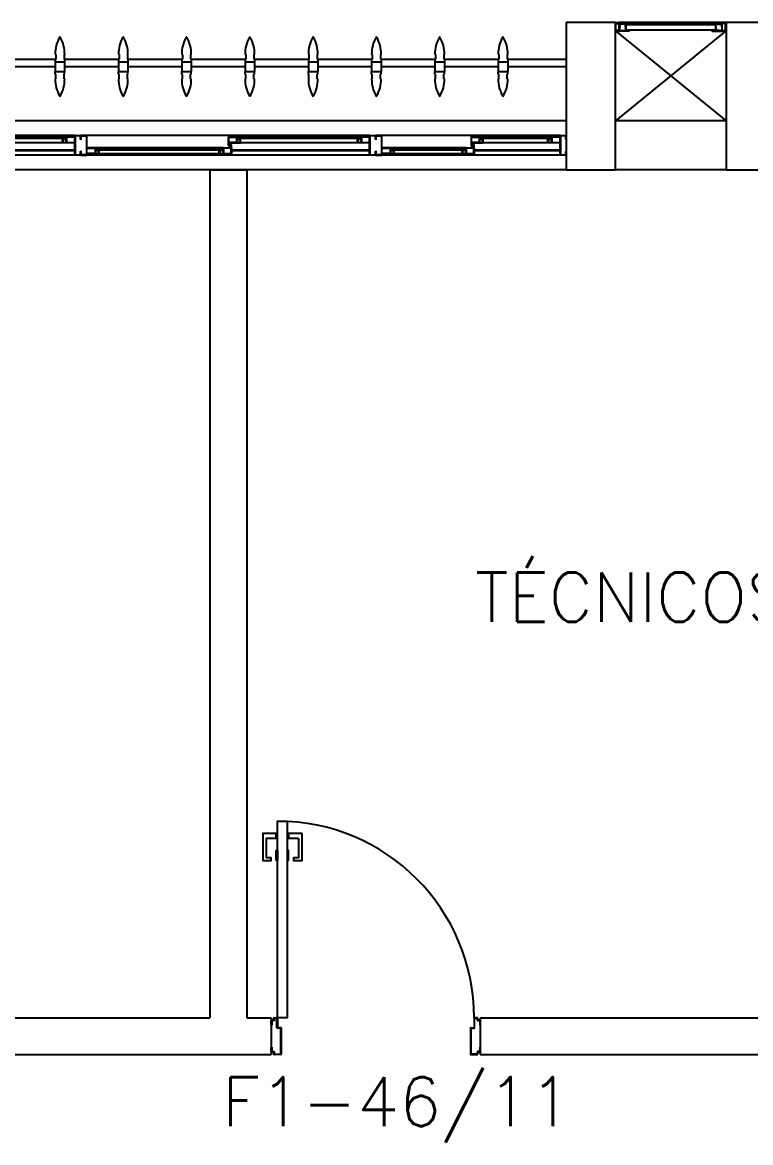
# Model space of a CAD drawing. Header units: millimetres. Extents: x 2801 to 3319, y 1187 to 1422.
# Drawn here: x 3018.112 to 3021.075, y 1325.842 to 1330.4 of the extents above; entities that cross this region are included whole.
import ezdxf

# ---------------------------------------------------------------- set-up
doc = ezdxf.new("R2010")
doc.units = ezdxf.units.MM
for name, color, linetype in [('AR-ALV', 2, 'Continuous'), ('AR-BRISES', 1, 'Continuous'), ('AR-ESQ', 1, 'Continuous'), ('AR-ESTC', 3, 'Continuous'), ('AR-PEITORIL', 1, 'Continuous'), ('AR-PORTA', 1, 'Continuous'), ('AR-SHAFT', 1, 'Continuous'), ('BR-PAINEL', 1, 'Continuous'), ('BR-SUPORTE', 1, 'Continuous'), ('DT-ESQ-BAGUETE-C', 2, 'Continuous'), ('DT-ESQ-BAGUETE-V', 1, 'Continuous'), ('DT-ESQ-CHAPA DOBRADA-V', 1, 'Continuous'), ('DT-ESQ-PERFIL CADEIRA-C', 2, 'Continuous'), ('DT-ESQ-PERFIL CADEIRA-V', 1, 'Continuous'), ('DT-ESQ-PERFIL U SIMPLES-C', 2, 'Continuous'), ('DT-ESQ-PERFIL U-C', 2, 'Continuous'), ('DT-ESQ-PERFIL U-V', 1, 'Continuous'), ('DT-ESQ-VENEZIANA-C', 2, 'Continuous'), ('DT-ESQ-VENEZIANA-V', 2, 'Continuous'), ('DT-ESQ-VIDRO-C', 2, 'Continuous'), ('ENDEREÇO', 2, 'Continuous'), ('maçaneta', 1, 'Continuous'), ('mov', 1, 'Continuous'), ('PM-PERFIL U-C', 2, 'Continuous'), ('pm1', 2, 'Continuous'), ('TEXTO', 2, 'Continuous')]:
    doc.layers.add(name, color=color, linetype=linetype)
doc.styles.add('UNB-100', font='simplex.shx', dxfattribs={"height": 0.2})
doc.styles.add('UNB1-100', font='simplex.shx', dxfattribs={"height": 0.2})

# ---------------------------------------------------------------- blocks, each defined once
blk = doc.blocks.new('EF40-P')
at = {"layer": 'DT-ESQ-BAGUETE-C', "color": 2, "ltscale": 0.1}
for points in [[(0.4225, -0.08), (0.409, -0.08), (0.409, -0.0785), (0.422, -0.0785, 0.414214), (0.4225, -0.078), (0.4225, -0.067, 0.414214), (0.422, -0.0665), (0.409, -0.0665), (0.409, -0.065), (0.4225, -0.065, -0.414214), (0.424, -0.0665), (0.424, -0.0785, -0.414214)], [(0.7015, -0.08), (0.715, -0.08), (0.715, -0.0785), (0.702, -0.0785, -0.414214), (0.7015, -0.078), (0.7015, -0.067, -0.414214), (0.702, -0.0665), (0.715, -0.0665), (0.715, -0.065), (0.7015, -0.065, 0.414214), (0.7, -0.0665), (0.7, -0.0785, 0.414214)], [(1.41, -0.08), (1.3965, -0.08), (1.3965, -0.0785), (1.4095, -0.0785, 0.414214), (1.41, -0.078), (1.41, -0.067, 0.414214), (1.4095, -0.0665), (1.3965, -0.0665), (1.3965, -0.065), (1.41, -0.065, -0.414214), (1.4115, -0.0665), (1.4115, -0.0785, -0.414214)], [(1.9015, -0.08), (1.915, -0.08), (1.915, -0.0785), (1.902, -0.0785, -0.414214), (1.9015, -0.078), (1.9015, -0.067, -0.414214), (1.902, -0.0665), (1.915, -0.0665), (1.915, -0.065), (1.9015, -0.065, 0.414214), (1.9, -0.0665), (1.9, -0.0785, 0.414214)], [(0.0735, -0.125), (0.06, -0.125), (0.06, -0.1235), (0.073, -0.1235, 0.414214), (0.0735, -0.123), (0.0735, -0.112, 0.414214), (0.073, -0.1115), (0.06, -0.1115), (0.06, -0.11), (0.0735, -0.11, -0.414214), (0.075, -0.1115), (0.075, -0.1235, -0.414214)], [(0.339, -0.125), (0.3525, -0.125), (0.3525, -0.1235), (0.3395, -0.1235, -0.414214), (0.339, -0.123), (0.339, -0.112, -0.414214), (0.3395, -0.1115), (0.3525, -0.1115), (0.3525, -0.11), (0.339, -0.11, 0.414214), (0.3375, -0.1115), (0.3375, -0.1235, 0.414214)], [(0.8485, -0.125), (0.835, -0.125), (0.835, -0.1235), (0.848, -0.1235, 0.414214), (0.8485, -0.123), (0.8485, -0.112, 0.414214), (0.848, -0.1115), (0.835, -0.1115), (0.835, -0.11), (0.8485, -0.11, -0.414214), (0.85, -0.1115), (0.85, -0.1235, -0.414214)], [(1.3265, -0.125), (1.34, -0.125), (1.34, -0.1235), (1.327, -0.1235, -0.414214), (1.3265, -0.123), (1.3265, -0.112, -0.414214), (1.327, -0.1115), (1.34, -0.1115), (1.34, -0.11), (1.3265, -0.11, 0.414214), (1.325, -0.1115), (1.325, -0.1235, 0.414214)], [(2.0485, -0.125), (2.035, -0.125), (2.035, -0.1235), (2.048, -0.1235, 0.414214), (2.0485, -0.123), (2.0485, -0.112, 0.414214), (2.048, -0.1115), (2.035, -0.1115), (2.035, -0.11), (2.0485, -0.11, -0.414214), (2.05, -0.1115), (2.05, -0.1235, -0.414214)]]:
    blk.add_lwpolyline(points, format="xyb", close=True, dxfattribs=at)
at = {"layer": 'DT-ESQ-BAGUETE-V', "ltscale": 0.1}
for p, q in [((0.4225, -0.065), (0.7015, -0.065)), ((1.41, -0.065), (1.9015, -0.065))]:
    blk.add_line(p, q, dxfattribs=at)
at = {"layer": 'DT-ESQ-BAGUETE-V', "color": 1, "ltscale": 0.1}
for p, q in [((0.0735, -0.11), (0.339, -0.11)), ((0.8485, -0.11), (1.3265, -0.11)), ((2.0485, -0.11), (2.5265, -0.11))]:
    blk.add_line(p, q, dxfattribs=at)
at = {"layer": 'DT-ESQ-CHAPA DOBRADA-V', "ltscale": 0.1}
for p, q in [((0.025, -0.077), (0.374, -0.077)), ((0.025, -0.08), (0.374, -0.08)), ((0.8, -0.077), (1.3615, -0.077)), ((0.8, -0.08), (1.3615, -0.08))]:
    blk.add_line(p, q, dxfattribs=at)
at = {"layer": 'DT-ESQ-CHAPA DOBRADA-V', "color": 1, "ltscale": 0.1}
for p, q in [((2, -0.077), (2.5615, -0.077)), ((2, -0.08), (2.5615, -0.08))]:
    blk.add_line(p, q, dxfattribs=at)
at = {"layer": 'DT-ESQ-PERFIL CADEIRA-C', "color": 2, "ltscale": 0.1}
for p, q in [((0.376, -0.0885), (0.4225, -0.0885)), ((0.75, -0.0885), (0.7015, -0.0885)), ((1.3635, -0.0885), (1.41, -0.0885)), ((1.95, -0.0885), (1.9015, -0.0885)), ((0.025, -0.1335), (0.0735, -0.1335)), ((0.3855, -0.1335), (0.339, -0.1335)), ((0.8, -0.1335), (0.8485, -0.1335)), ((1.373, -0.1335), (1.3265, -0.1335)), ((2, -0.1335), (2.0485, -0.1335))]:
    blk.add_line(p, q, dxfattribs=at)
for points in [[(0.4225, -0.087, -1), (0.4225, -0.09), (0.376, -0.09, -0.414214), (0.374, -0.088), (0.374, -0.067, -0.414214), (0.376, -0.065), (0.4075, -0.065, -0.414214), (0.409, -0.0665), (0.409, -0.087)], [(0.409, -0.0885, -0.198913), (0.4079, -0.0881, -0.198913), (0.4075, -0.087), (0.4075, -0.067, 0.414214), (0.407, -0.0665), (0.376, -0.0665, 0.414214), (0.3755, -0.067), (0.3755, -0.088, 0.414214), (0.376, -0.0885)], [(0.7015, -0.09), (0.75, -0.09), (0.75, -0.0885), (0.715, -0.0885, 0.198912), (0.7161, -0.0881, 0.198913), (0.7165, -0.087), (0.7165, -0.067, -0.414214), (0.717, -0.0665), (0.75, -0.0665), (0.75, -0.065), (0.7165, -0.065, 0.414214), (0.715, -0.0665), (0.715, -0.0785), (0.715, -0.08), (0.715, -0.087), (0.7015, -0.087, 1)], [(1.41, -0.087, -1), (1.41, -0.09), (1.3635, -0.09, -0.414214), (1.3615, -0.088), (1.3615, -0.067, -0.414214), (1.3635, -0.065), (1.395, -0.065, -0.414214), (1.3965, -0.0665), (1.3965, -0.087)], [(1.3965, -0.0885, -0.198913), (1.3954, -0.0881, -0.198913), (1.395, -0.087), (1.395, -0.067, 0.414214), (1.3945, -0.0665), (1.3635, -0.0665, 0.414214), (1.363, -0.067), (1.363, -0.088, 0.414214), (1.3635, -0.0885)], [(1.9015, -0.09), (1.95, -0.09), (1.95, -0.0885), (1.915, -0.0885, 0.198912), (1.9161, -0.0881, 0.198913), (1.9165, -0.087), (1.9165, -0.067, -0.414214), (1.917, -0.0665), (1.95, -0.0665), (1.95, -0.065), (1.9165, -0.065, 0.414214), (1.915, -0.0665), (1.915, -0.0785), (1.915, -0.08), (1.915, -0.087), (1.9015, -0.087, 1)], [(0.0735, -0.135), (0.025, -0.135), (0.025, -0.1335), (0.06, -0.1335, -0.198912), (0.0589, -0.1331, -0.198913), (0.0585, -0.132), (0.0585, -0.112, 0.414214), (0.058, -0.1115), (0.025, -0.1115), (0.025, -0.11), (0.0585, -0.11, -0.414214), (0.06, -0.1115), (0.06, -0.1235), (0.06, -0.125), (0.06, -0.132), (0.0735, -0.132, -1)], [(0.339, -0.132, 1), (0.339, -0.135), (0.3855, -0.135, 0.414214), (0.3875, -0.133), (0.3875, -0.112, 0.414214), (0.3855, -0.11), (0.354, -0.11, 0.414214), (0.3525, -0.1115), (0.3525, -0.132)], [(0.3525, -0.1335, 0.198913), (0.3536, -0.1331, 0.198913), (0.354, -0.132), (0.354, -0.112, -0.414214), (0.3545, -0.1115), (0.3855, -0.1115, -0.414214), (0.386, -0.112), (0.386, -0.133, -0.414214), (0.3855, -0.1335)], [(0.8485, -0.135), (0.8, -0.135), (0.8, -0.1335), (0.835, -0.1335, -0.198912), (0.8339, -0.1331, -0.198913), (0.8335, -0.132), (0.8335, -0.112, 0.414214), (0.833, -0.1115), (0.8, -0.1115), (0.8, -0.11), (0.8335, -0.11, -0.414214), (0.835, -0.1115), (0.835, -0.1235), (0.835, -0.125), (0.835, -0.132), (0.8485, -0.132, -1)], [(1.3265, -0.132, 1), (1.3265, -0.135), (1.373, -0.135, 0.414214), (1.375, -0.133), (1.375, -0.112, 0.414214), (1.373, -0.11), (1.3415, -0.11, 0.414214), (1.34, -0.1115), (1.34, -0.132)], [(1.34, -0.1335, 0.198913), (1.3411, -0.1331, 0.198913), (1.3415, -0.132), (1.3415, -0.112, -0.414214), (1.342, -0.1115), (1.373, -0.1115, -0.414214), (1.3735, -0.112), (1.3735, -0.133, -0.414214), (1.373, -0.1335)], [(2.0485, -0.135), (2, -0.135), (2, -0.1335), (2.035, -0.1335, -0.198912), (2.0339, -0.1331, -0.198913), (2.0335, -0.132), (2.0335, -0.112, 0.414214), (2.033, -0.1115), (2, -0.1115), (2, -0.11), (2.0335, -0.11, -0.414214), (2.035, -0.1115), (2.035, -0.1235), (2.035, -0.125), (2.035, -0.132), (2.0485, -0.132, -1)]]:
    blk.add_lwpolyline(points, format="xyb", close=True, dxfattribs=at)
at = {"layer": 'DT-ESQ-PERFIL CADEIRA-V', "ltscale": 0.1}
for p, q in [((0.4075, -0.09), (0.7015, -0.09)), ((1.395, -0.09), (1.9015, -0.09))]:
    blk.add_line(p, q, dxfattribs=at)
at = {"layer": 'DT-ESQ-PERFIL CADEIRA-V', "color": 1, "ltscale": 0.1}
for p, q in [((0.0735, -0.135), (0.339, -0.135)), ((0.8485, -0.135), (1.3265, -0.135)), ((2.0485, -0.135), (2.5265, -0.135))]:
    blk.add_line(p, q, dxfattribs=at)
at = {"layer": 'DT-ESQ-PERFIL U SIMPLES-C', "color": 2, "ltscale": 0.1}
for points in [[(0.376, -0.102), (0.384, -0.102), (0.384, -0.1005), (0.376, -0.1005, -0.414214), (0.3755, -0.1), (0.3755, -0.092, -0.414214), (0.376, -0.0915), (0.384, -0.0915), (0.384, -0.09), (0.376, -0.09, 0.414214), (0.374, -0.092), (0.374, -0.1, 0.414214)], [(1.3635, -0.102), (1.3715, -0.102), (1.3715, -0.1005), (1.3635, -0.1005, -0.414214), (1.363, -0.1), (1.363, -0.092, -0.414214), (1.3635, -0.0915), (1.3715, -0.0915), (1.3715, -0.09), (1.3635, -0.09, 0.414214), (1.3615, -0.092), (1.3615, -0.1, 0.414214)], [(0.3855, -0.098), (0.3775, -0.098), (0.3775, -0.0995), (0.3855, -0.0995, -0.414214), (0.386, -0.1), (0.386, -0.108, -0.414214), (0.3855, -0.1085), (0.3775, -0.1085), (0.3775, -0.11), (0.3855, -0.11, 0.414214), (0.3875, -0.108), (0.3875, -0.1, 0.414214)], [(1.373, -0.098), (1.365, -0.098), (1.365, -0.0995), (1.373, -0.0995, -0.414214), (1.3735, -0.1), (1.3735, -0.108, -0.414214), (1.373, -0.1085), (1.365, -0.1085), (1.365, -0.11), (1.373, -0.11, 0.414214), (1.375, -0.108), (1.375, -0.1, 0.414214)]]:
    blk.add_lwpolyline(points, format="xyb", close=True, dxfattribs=at)
at = {"layer": 'DT-ESQ-PERFIL U-C', "color": 2, "ltscale": 0.1}
for points in [[(0, -0.0615, -0.414214), (0.0015, -0.06), (0.0235, -0.06, -0.414214), (0.025, -0.0615), (0.025, -0.1385, -0.414214), (0.0235, -0.14), (0.0015, -0.14, -0.414214), (0, -0.1385), (0, -0.125), (0.0015, -0.125), (0.0015, -0.138, 0.414214), (0.002, -0.1385), (0.023, -0.1385, 0.414214), (0.0235, -0.138), (0.0235, -0.062, 0.414214), (0.023, -0.0615), (0.002, -0.0615, 0.414214), (0.0015, -0.062), (0.0015, -0.075), (0, -0.075)], [(0.775, -0.0615, 0.414214), (0.7735, -0.06), (0.7515, -0.06, 0.414214), (0.75, -0.0615), (0.75, -0.1385, 0.414214), (0.7515, -0.14), (0.7735, -0.14, 0.414214), (0.775, -0.1385), (0.775, -0.125), (0.7735, -0.125), (0.7735, -0.138, -0.414214), (0.773, -0.1385), (0.752, -0.1385, -0.414214), (0.7515, -0.138), (0.7515, -0.062, -0.414214), (0.752, -0.0615), (0.773, -0.0615, -0.414214), (0.7735, -0.062), (0.7735, -0.075), (0.775, -0.075)], [(0.775, -0.0615, -0.414214), (0.7765, -0.06), (0.7985, -0.06, -0.414214), (0.8, -0.0615), (0.8, -0.1385, -0.414214), (0.7985, -0.14), (0.7765, -0.14, -0.414214), (0.775, -0.1385), (0.775, -0.125), (0.7765, -0.125), (0.7765, -0.138, 0.414214), (0.777, -0.1385), (0.798, -0.1385, 0.414214), (0.7985, -0.138), (0.7985, -0.062, 0.414214), (0.798, -0.0615), (0.777, -0.0615, 0.414214), (0.7765, -0.062), (0.7765, -0.075), (0.775, -0.075)], [(1.975, -0.0615, 0.414214), (1.9735, -0.06), (1.9515, -0.06, 0.414214), (1.95, -0.0615), (1.95, -0.1385, 0.414214), (1.9515, -0.14), (1.9735, -0.14, 0.414214), (1.975, -0.1385), (1.975, -0.125), (1.9735, -0.125), (1.9735, -0.138, -0.414214), (1.973, -0.1385), (1.952, -0.1385, -0.414214), (1.9515, -0.138), (1.9515, -0.062, -0.414214), (1.952, -0.0615), (1.973, -0.0615, -0.414214), (1.9735, -0.062), (1.9735, -0.075), (1.975, -0.075)], [(1.975, -0.0615, -0.414214), (1.9765, -0.06), (1.9985, -0.06, -0.414214), (2, -0.0615), (2, -0.1385, -0.414214), (1.9985, -0.14), (1.9765, -0.14, -0.414214), (1.975, -0.1385), (1.975, -0.125), (1.9765, -0.125), (1.9765, -0.138, 0.414214), (1.977, -0.1385), (1.998, -0.1385, 0.414214), (1.9985, -0.138), (1.9985, -0.062, 0.414214), (1.998, -0.0615), (1.977, -0.0615, 0.414214), (1.9765, -0.062), (1.9765, -0.075), (1.975, -0.075)]]:
    blk.add_lwpolyline(points, format="xyb", close=True, dxfattribs=at)
at = {"layer": 'DT-ESQ-PERFIL U-V', "color": 1, "ltscale": 0.1}
for p, q in [((0.0235, -0.06), (0.7515, -0.06)), ((0.7985, -0.06), (1.9515, -0.06)), ((1.9985, -0.06), (3.1515, -0.06)), ((0.0235, -0.14), (0.7515, -0.14)), ((0.7985, -0.14), (1.9515, -0.14)), ((1.9985, -0.14), (3.1515, -0.14))]:
    blk.add_line(p, q, dxfattribs=at)
at = {"layer": 'DT-ESQ-VIDRO-C', "ltscale": 0.1}
for points in [[(0.7125, -0.085), (0.7125, -0.082), (0.4115, -0.082), (0.4115, -0.085)], [(1.9125, -0.085), (1.9125, -0.082), (1.399, -0.082), (1.399, -0.085)], [(0.063, -0.13), (0.063, -0.127), (0.3495, -0.127), (0.3495, -0.13)], [(0.838, -0.13), (0.838, -0.127), (1.337, -0.127), (1.337, -0.13)], [(2.038, -0.13), (2.038, -0.127), (2.537, -0.127), (2.537, -0.13)]]:
    blk.add_lwpolyline(points, close=True, dxfattribs=at)
blk = doc.blocks.new('BR-MODULO8')
at = {"layer": 'BR-PAINEL'}
for p, q in [((-2.0792, 0.27), (-2.0767, 0.27)), ((-2.0792, 0.25), (-2.0792, 0.24)), ((-2.0792, 0.25), (-2.0767, 0.25)), ((-2.0792, 0.24), (-2.0408, 0.24)), ((-2.0792, 0.24), (-2.0792, 0.2)), ((-2.0767, 0.27), (-2.0767, 0.25)), ((-2.0433, 0.27), (-2.0433, 0.25)), ((-2.0408, 0.27), (-2.0433, 0.27)), ((-2.0408, 0.25), (-2.0433, 0.25)), ((-2.0408, 0.25), (-2.0408, 0.24)), ((-2.0408, 0.24), (-2.0408, 0.2)), ((-1.8217, 0.27), (-1.8192, 0.27)), ((-1.8217, 0.25), (-1.8217, 0.24)), ((-1.8217, 0.25), (-1.8192, 0.25)), ((-1.8217, 0.24), (-1.7833, 0.24)), ((-1.8217, 0.24), (-1.8217, 0.2)), ((-1.8192, 0.27), (-1.8192, 0.25)), ((-1.7858, 0.27), (-1.7858, 0.25)), ((-1.7833, 0.27), (-1.7858, 0.27)), ((-1.7833, 0.25), (-1.7858, 0.25)), ((-1.7833, 0.25), (-1.7833, 0.24)), ((-1.7833, 0.24), (-1.7833, 0.2)), ((-1.5642, 0.27), (-1.5617, 0.27)), ((-1.5642, 0.25), (-1.5642, 0.24)), ((-1.5642, 0.25), (-1.5617, 0.25)), ((-1.5642, 0.24), (-1.5258, 0.24)), ((-1.5642, 0.24), (-1.5642, 0.2)), ((-1.5617, 0.27), (-1.5617, 0.25)), ((-1.5283, 0.27), (-1.5283, 0.25)), ((-1.5258, 0.27), (-1.5283, 0.27)), ((-1.5258, 0.25), (-1.5283, 0.25)), ((-1.5258, 0.25), (-1.5258, 0.24)), ((-1.5258, 0.24), (-1.5258, 0.2)), ((-1.3067, 0.27), (-1.3042, 0.27)), ((-1.3067, 0.25), (-1.3067, 0.24)), ((-1.3067, 0.25), (-1.3042, 0.25)), ((-1.3067, 0.24), (-1.2683, 0.24)), ((-1.3067, 0.24), (-1.3067, 0.2)), ((-1.3042, 0.27), (-1.3042, 0.25)), ((-1.2708, 0.27), (-1.2708, 0.25)), ((-1.2683, 0.27), (-1.2708, 0.27)), ((-1.2683, 0.25), (-1.2708, 0.25)), ((-1.2683, 0.25), (-1.2683, 0.24)), ((-1.2683, 0.24), (-1.2683, 0.2)), ((-1.0492, 0.27), (-1.0467, 0.27)), ((-1.0492, 0.25), (-1.0492, 0.24)), ((-1.0492, 0.25), (-1.0467, 0.25)), ((-1.0492, 0.24), (-1.0108, 0.24)), ((-1.0492, 0.24), (-1.0492, 0.2)), ((-1.0467, 0.27), (-1.0467, 0.25)), ((-1.0133, 0.27), (-1.0133, 0.25)), ((-1.0108, 0.27), (-1.0133, 0.27)), ((-1.0108, 0.25), (-1.0133, 0.25)), ((-1.0108, 0.25), (-1.0108, 0.24)), ((-1.0108, 0.24), (-1.0108, 0.2)), ((-0.7917, 0.27), (-0.7892, 0.27)), ((-0.7917, 0.25), (-0.7917, 0.24)), ((-0.7917, 0.25), (-0.7892, 0.25)), ((-0.7917, 0.24), (-0.7533, 0.24)), ((-0.7917, 0.24), (-0.7917, 0.2)), ((-0.7892, 0.27), (-0.7892, 0.25)), ((-0.7558, 0.27), (-0.7558, 0.25)), ((-0.7533, 0.27), (-0.7558, 0.27)), ((-0.7533, 0.25), (-0.7558, 0.25)), ((-0.7533, 0.25), (-0.7533, 0.24)), ((-0.7533, 0.24), (-0.7533, 0.2)), ((-0.5342, 0.27), (-0.5317, 0.27)), ((-0.5342, 0.25), (-0.5317, 0.25)), ((-0.5342, 0.25), (-0.5342, 0.24)), ((-0.5342, 0.24), (-0.5342, 0.2)), ((-0.5342, 0.24), (-0.4958, 0.24)), ((-0.5317, 0.27), (-0.5317, 0.25)), ((-0.4958, 0.27), (-0.4983, 0.27)), ((-0.4983, 0.27), (-0.4983, 0.25)), ((-0.4958, 0.25), (-0.4983, 0.25)), ((-0.4958, 0.25), (-0.4958, 0.24)), ((-0.4958, 0.24), (-0.4958, 0.2)), ((-0.2767, 0.27), (-0.2742, 0.27)), ((-0.2767, 0.25), (-0.2767, 0.24)), ((-0.2767, 0.25), (-0.2742, 0.25)), ((-0.2767, 0.24), (-0.2383, 0.24)), ((-0.2767, 0.24), (-0.2767, 0.2)), ((-0.2742, 0.27), (-0.2742, 0.25)), ((-0.2408, 0.27), (-0.2408, 0.25)), ((-0.2383, 0.27), (-0.2408, 0.27)), ((-0.2383, 0.25), (-0.2408, 0.25)), ((-0.2383, 0.25), (-0.2383, 0.24)), ((-0.2383, 0.24), (-0.2383, 0.2)), ((-2.0792, 0.2), (-2.0408, 0.2)), ((-2.0792, 0.19), (-2.0792, 0.2)), ((-2.0792, 0.19), (-2.0767, 0.19)), ((-2.0767, 0.17), (-2.0767, 0.19)), ((-2.0408, 0.19), (-2.0433, 0.19)), ((-2.0433, 0.17), (-2.0433, 0.19)), ((-2.0408, 0.19), (-2.0408, 0.2)), ((-1.8217, 0.2), (-1.7833, 0.2)), ((-1.8217, 0.19), (-1.8217, 0.2)), ((-1.8217, 0.19), (-1.8192, 0.19)), ((-1.8192, 0.17), (-1.8192, 0.19)), ((-1.7833, 0.19), (-1.7858, 0.19)), ((-1.7858, 0.17), (-1.7858, 0.19)), ((-1.7833, 0.19), (-1.7833, 0.2)), ((-1.5642, 0.2), (-1.5258, 0.2)), ((-1.5642, 0.19), (-1.5642, 0.2)), ((-1.5642, 0.19), (-1.5617, 0.19)), ((-1.5617, 0.17), (-1.5617, 0.19)), ((-1.5258, 0.19), (-1.5283, 0.19)), ((-1.5283, 0.17), (-1.5283, 0.19)), ((-1.5258, 0.19), (-1.5258, 0.2)), ((-1.3067, 0.2), (-1.2683, 0.2)), ((-1.3067, 0.19), (-1.3067, 0.2)), ((-1.3067, 0.19), (-1.3042, 0.19)), ((-1.3042, 0.17), (-1.3042, 0.19)), ((-1.2683, 0.19), (-1.2708, 0.19)), ((-1.2708, 0.17), (-1.2708, 0.19)), ((-1.2683, 0.19), (-1.2683, 0.2)), ((-1.0492, 0.2), (-1.0108, 0.2)), ((-1.0492, 0.19), (-1.0492, 0.2)), ((-1.0492, 0.19), (-1.0467, 0.19)), ((-1.0467, 0.17), (-1.0467, 0.19)), ((-1.0108, 0.19), (-1.0133, 0.19)), ((-1.0133, 0.17), (-1.0133, 0.19)), ((-1.0108, 0.19), (-1.0108, 0.2)), ((-0.7917, 0.2), (-0.7533, 0.2)), ((-0.7917, 0.19), (-0.7917, 0.2)), ((-0.7917, 0.19), (-0.7892, 0.19)), ((-0.7892, 0.17), (-0.7892, 0.19)), ((-0.7533, 0.19), (-0.7558, 0.19)), ((-0.7558, 0.17), (-0.7558, 0.19)), ((-0.7533, 0.19), (-0.7533, 0.2)), ((-0.5342, 0.19), (-0.5342, 0.2)), ((-0.5342, 0.2), (-0.4958, 0.2)), ((-0.5342, 0.19), (-0.5317, 0.19)), ((-0.5317, 0.17), (-0.5317, 0.19)), ((-0.4983, 0.17), (-0.4983, 0.19)), ((-0.4958, 0.19), (-0.4983, 0.19)), ((-0.4958, 0.19), (-0.4958, 0.2)), ((-0.2767, 0.2), (-0.2383, 0.2)), ((-0.2767, 0.19), (-0.2767, 0.2)), ((-0.2767, 0.19), (-0.2742, 0.19)), ((-0.2742, 0.17), (-0.2742, 0.19)), ((-0.2383, 0.19), (-0.2408, 0.19)), ((-0.2408, 0.17), (-0.2408, 0.19)), ((-0.2383, 0.19), (-0.2383, 0.2)), ((-2.0792, 0.17), (-2.0767, 0.17)), ((-2.0408, 0.17), (-2.0433, 0.17)), ((-1.8217, 0.17), (-1.8192, 0.17)), ((-1.7833, 0.17), (-1.7858, 0.17)), ((-1.5642, 0.17), (-1.5617, 0.17)), ((-1.5258, 0.17), (-1.5283, 0.17)), ((-1.3067, 0.17), (-1.3042, 0.17)), ((-1.2683, 0.17), (-1.2708, 0.17)), ((-1.0492, 0.17), (-1.0467, 0.17)), ((-1.0108, 0.17), (-1.0133, 0.17)), ((-0.7917, 0.17), (-0.7892, 0.17)), ((-0.7533, 0.17), (-0.7558, 0.17)), ((-0.5342, 0.17), (-0.5317, 0.17)), ((-0.4958, 0.17), (-0.4983, 0.17)), ((-0.2767, 0.17), (-0.2742, 0.17)), ((-0.2383, 0.17), (-0.2408, 0.17))]:
    blk.add_line(p, q, dxfattribs=at)
for centre, radius, start, end in [((-1.9542, 0.2739), 0.1251, 148.4721, 181.772), ((-2.06, 0.3387), 0.001, 37.1012, 142.8988), ((-2.1658, 0.2739), 0.1251, 358.228, 31.5279), ((-1.6967, 0.2739), 0.1251, 148.4721, 181.772), ((-1.8025, 0.3387), 0.001, 37.1012, 142.8988), ((-1.9083, 0.2739), 0.1251, 358.228, 31.5279), ((-1.4392, 0.2739), 0.1251, 148.4721, 181.772), ((-1.545, 0.3387), 0.001, 37.1012, 142.8988), ((-1.6508, 0.2739), 0.1251, 358.228, 31.5279), ((-1.1817, 0.2739), 0.1251, 148.4721, 181.772), ((-1.2875, 0.3387), 0.001, 37.1012, 142.8988), ((-1.3933, 0.2739), 0.1251, 358.228, 31.5279), ((-0.9242, 0.2739), 0.1251, 148.4721, 181.772), ((-1.03, 0.3387), 0.001, 37.1012, 142.8988), ((-1.1358, 0.2739), 0.1251, 358.228, 31.5279), ((-0.6667, 0.2739), 0.1251, 148.4721, 181.772), ((-0.7725, 0.3387), 0.001, 37.1012, 142.8988), ((-0.8783, 0.2739), 0.1251, 358.228, 31.5279), ((-0.4092, 0.2739), 0.1251, 148.4721, 181.772), ((-0.515, 0.3387), 0.001, 37.1012, 142.8988), ((-0.6208, 0.2739), 0.1251, 358.228, 31.5279), ((-0.1517, 0.2739), 0.1251, 148.4721, 181.772), ((-0.2575, 0.3387), 0.001, 37.1012, 142.8988), ((-0.3633, 0.2739), 0.1251, 358.228, 31.5279), ((-1.9542, 0.1661), 0.1251, 178.228, 211.5279), ((-2.1658, 0.1661), 0.1251, 328.4721, 1.772), ((-1.6967, 0.1661), 0.1251, 178.228, 211.5279), ((-1.9083, 0.1661), 0.1251, 328.4721, 1.772), ((-1.4392, 0.1661), 0.1251, 178.228, 211.5279), ((-1.6508, 0.1661), 0.1251, 328.4721, 1.772), ((-1.1817, 0.1661), 0.1251, 178.228, 211.5279), ((-1.3933, 0.1661), 0.1251, 328.4721, 1.772), ((-0.9242, 0.1661), 0.1251, 178.228, 211.5279), ((-1.1358, 0.1661), 0.1251, 328.4721, 1.772), ((-0.6667, 0.1661), 0.1251, 178.228, 211.5279), ((-0.8783, 0.1661), 0.1251, 328.4721, 1.772), ((-0.4092, 0.1661), 0.1251, 178.228, 211.5279), ((-0.6208, 0.1661), 0.1251, 328.4721, 1.772), ((-0.1517, 0.1661), 0.1251, 178.228, 211.5279), ((-0.3633, 0.1661), 0.1251, 328.4721, 1.772), ((-2.06, 0.1013), 0.001, 217.1012, 322.8988), ((-1.8025, 0.1013), 0.001, 217.1012, 322.8988), ((-1.545, 0.1013), 0.001, 217.1012, 322.8988), ((-1.2875, 0.1013), 0.001, 217.1012, 322.8988), ((-1.03, 0.1013), 0.001, 217.1012, 322.8988), ((-0.7725, 0.1013), 0.001, 217.1012, 322.8988), ((-0.515, 0.1013), 0.001, 217.1012, 322.8988), ((-0.2575, 0.1013), 0.001, 217.1012, 322.8988)]:
    blk.add_arc(centre, radius, start, end, dxfattribs=at)
at = {"layer": 'BR-SUPORTE'}
for p, q in [((-2.2983, 0.25), (-2.0767, 0.25)), ((-2.0408, 0.25), (-1.8192, 0.25)), ((-1.7833, 0.25), (-1.5617, 0.25)), ((-1.5258, 0.25), (-1.3042, 0.25)), ((-1.2683, 0.25), (-1.0467, 0.25)), ((-1.0108, 0.25), (-0.7892, 0.25)), ((-0.7533, 0.25), (-0.5317, 0.25)), ((-0.4958, 0.25), (-0.2742, 0.25)), ((-0.2383, 0.25), (0, 0.25)), ((-2.2983, 0.22), (-2.0792, 0.22)), ((-2.0408, 0.22), (-1.8217, 0.22)), ((-1.7833, 0.22), (-1.5642, 0.22)), ((-1.5258, 0.22), (-1.3067, 0.22)), ((-1.2683, 0.22), (-1.0492, 0.22)), ((-1.0108, 0.22), (-0.7917, 0.22)), ((-0.7533, 0.22), (-0.5342, 0.22)), ((-0.4958, 0.22), (-0.2767, 0.22)), ((-0.2383, 0.22), (0, 0.22))]:
    blk.add_line(p, q, dxfattribs=at)
blk = doc.blocks.new('PM3')
at = {"layer": 'maçaneta'}
for points in [[(0.02, 0.825), (-0.035, 0.825), (-0.035, 0.715), (0, 0.715), (0, 0.725), (-0.02, 0.725), (-0.02, 0.8035, -0.414214), (-0.0185, 0.805), (0.02, 0.805)], [(0.125, 0.825), (0.07, 0.825), (0.07, 0.805), (0.1085, 0.805, -0.414214), (0.11, 0.8035), (0.11, 0.725), (0.09, 0.725), (0.09, 0.715), (0.125, 0.715)]]:
    blk.add_lwpolyline(points, format="xyb", close=True, dxfattribs=at)
for points in [[(0.02, 0.715), (0.02, 0.755), (0.025, 0.755), (0.025, 0.715)], [(0.07, 0.715), (0.07, 0.755), (0.065, 0.755), (0.065, 0.715)]]:
    blk.add_lwpolyline(points, close=True, dxfattribs=at)
at = {"layer": 'mov'}
blk.add_arc((0.025, 0.075), 0.8, 0, 90, dxfattribs=at)
at = {"layer": 'PM-PERFIL U-C'}
for p, q in [((0, 0.045), (0, 0.0635)), ((0.0015, 0.065), (0.01, 0.065)), ((0.002, 0.063), (0.002, 0.045)), ((0.0105, 0.063), (0.002, 0.063)), ((0.01, 0.065), (0.01, 0.0735)), ((0.0115, 0.075), (0.0235, 0.075)), ((0.012, 0.073), (0.012, 0.0645)), ((0.023, 0.073), (0.012, 0.073)), ((0.023, 0.0335), (0.023, 0.073)), ((0.025, 0.0735), (0.025, 0.034)), ((0.825, 0.0735), (0.825, 0.034)), ((0.8385, 0.075), (0.8265, 0.075)), ((0.827, 0.073), (0.838, 0.073)), ((0.827, 0.0335), (0.827, 0.073)), ((0.838, 0.073), (0.838, 0.0645)), ((0.8395, 0.063), (0.848, 0.063)), ((0.84, 0.065), (0.84, 0.0735)), ((0.8485, 0.065), (0.84, 0.065)), ((0.848, 0.063), (0.848, 0.045)), ((0.85, 0.045), (0.85, 0.0635)), ((0.002, 0.045), (0, 0.045)), ((0.038, 0.032), (0.0245, 0.032)), ((0.0385, 0.034), (0.025, 0.034)), ((0.038, 0.032), (0.038, -0.073)), ((0.04, 0.0325), (0.04, -0.0735)), ((0.81, 0.0325), (0.81, -0.0735)), ((0.8115, 0.034), (0.825, 0.034)), ((0.812, 0.032), (0.8255, 0.032)), ((0.812, 0.032), (0.812, -0.073)), ((0.848, 0.045), (0.85, 0.045)), ((0, -0.045), (0.002, -0.045)), ((0, -0.0635), (0, -0.045)), ((0.002, -0.045), (0.002, -0.063)), ((0.85, -0.045), (0.848, -0.045)), ((0.848, -0.045), (0.848, -0.063)), ((0.85, -0.0635), (0.85, -0.045)), ((0.01, -0.065), (0.0015, -0.065)), ((0.002, -0.063), (0.0105, -0.063)), ((0.01, -0.0735), (0.01, -0.065)), ((0.0385, -0.075), (0.0115, -0.075)), ((0.012, -0.0645), (0.012, -0.073)), ((0.012, -0.073), (0.038, -0.073)), ((0.8115, -0.075), (0.8385, -0.075)), ((0.838, -0.073), (0.812, -0.073)), ((0.838, -0.0645), (0.838, -0.073)), ((0.848, -0.063), (0.8395, -0.063)), ((0.84, -0.0735), (0.84, -0.065)), ((0.84, -0.065), (0.8485, -0.065))]:
    blk.add_line(p, q, dxfattribs=at)
for centre, start, end in [((0.0015, 0.0635), 90, 180), ((0.0115, 0.0735), 90, 180), ((0.0105, 0.0645), 270, 0), ((0.0235, 0.0735), 360, 90), ((0.8265, 0.0735), 90, 180), ((0.8395, 0.0645), 180, 270), ((0.8385, 0.0735), 0, 90), ((0.8485, 0.0635), 0, 90), ((0.0245, 0.0335), 180, 270), ((0.0385, 0.0325), 0, 90), ((0.8115, 0.0325), 90, 180), ((0.8255, 0.0335), 270, 0), ((0.0015, -0.0635), 180, 270), ((0.0115, -0.0735), 180, 270), ((0.0105, -0.0645), 0, 90), ((0.0385, -0.0735), 269.9386, 0), ((0.8115, -0.0735), 180, 270.0614), ((0.8395, -0.0645), 90, 180), ((0.8385, -0.0735), 270, 0), ((0.8485, -0.0635), 270, 0)]:
    blk.add_arc(centre, 0.0015, start, end, dxfattribs=at)
at = {"layer": 'pm1'}
blk.add_lwpolyline([(0.065, 0.875), (0.065, 0.075), (0.025, 0.075), (0.025, 0.875)], close=True, dxfattribs=at)
blk = doc.blocks.new('EF01C-P')
at = {"layer": 'DT-ESQ-BAGUETE-C', "ltscale": 0.1}
for points in [[(0.0015, 0.035), (0.015, 0.035), (0.015, 0.0335), (0.0015, 0.0335), (0.0015, 0.005), (0.015, 0.005), (0.015, 0.0035), (0.0015, 0.0035, -0.414214), (0, 0.005), (0, 0.0335, -0.414214)], [(0.4485, 0.035), (0.435, 0.035), (0.435, 0.0335), (0.4485, 0.0335), (0.4485, 0.005), (0.435, 0.005), (0.435, 0.0035), (0.4485, 0.0035, 0.414214), (0.45, 0.005), (0.45, 0.0335, 0.414214)]]:
    blk.add_lwpolyline(points, format="xyb", close=True, dxfattribs=at)
at = {"layer": 'DT-ESQ-PERFIL CADEIRA-C', "ltscale": 0.1}
for points in [[(0.01, 0.0015), (0.01, 0.003), (0.0015, 0.003, 1), (0.0015, 0), (0.015, 0, 0.414214), (0.0165, 0.0015), (0.0165, 0.0335), (0.043, 0.0335)], [(0.043, 0.0065), (0.018, 0.0065), (0.018, 0.0165), (0.0165, 0.0165), (0.0165, 0.0065, 0.414214), (0.018, 0.005), (0.043, 0.005), (0.0565, 0.005, 1), (0.0565, 0.008), (0.043, 0.008), (0.043, 0.02), (0.043, 0.032), (0.0565, 0.032, 1), (0.0565, 0.035), (0.043, 0.035), (0.0165, 0.035, 0.414214), (0.015, 0.0335), (0.015, 0.0015), (0.0015, 0.0015)], [(0.0415, 0.02), (0.0415, 0.032, -0.414214), (0.043, 0.0335), (0.0565, 0.0335)], [(0.0415, 0.02), (0.0415, 0.008, 0.414214), (0.043, 0.0065), (0.0565, 0.0065)], [(0.407, 0.0065), (0.432, 0.0065), (0.432, 0.0165), (0.4335, 0.0165), (0.4335, 0.0065, -0.414214), (0.432, 0.005), (0.407, 0.005), (0.3935, 0.005, -1), (0.3935, 0.008), (0.407, 0.008), (0.407, 0.02), (0.407, 0.032), (0.3935, 0.032, -1), (0.3935, 0.035), (0.407, 0.035), (0.4335, 0.035, -0.414214), (0.435, 0.0335), (0.435, 0.0015), (0.4485, 0.0015)], [(0.4085, 0.02), (0.4085, 0.032, 0.414214), (0.407, 0.0335), (0.3935, 0.0335)], [(0.4085, 0.02), (0.4085, 0.008, -0.414214), (0.407, 0.0065), (0.3935, 0.0065)], [(0.44, 0.0015), (0.44, 0.003), (0.4485, 0.003, -1), (0.4485, 0), (0.435, 0, -0.414214), (0.4335, 0.0015), (0.4335, 0.0335), (0.407, 0.0335)]]:
    blk.add_lwpolyline(points, format="xyb", dxfattribs=at)
at = {"layer": 'DT-ESQ-PERFIL CADEIRA-V', "ltscale": 0.1}
blk.add_line((0.015, 0), (0.435, 0), dxfattribs=at)
at = {"layer": 'DT-ESQ-VENEZIANA-C', "ltscale": 0.1}
for p, q in [((0.043, 0.0105), (0.407, 0.0105)), ((0.043, 0.009), (0.407, 0.009))]:
    blk.add_line(p, q, dxfattribs=at)
at = {"layer": 'DT-ESQ-VENEZIANA-V', "ltscale": 0.1}
blk.add_line((0.043, 0.031), (0.407, 0.031), dxfattribs=at)

msp = doc.modelspace()

# ---------------------------------------------------------------- linework, layer by layer
at = {"layer": 'AR-ALV'}
for p, q in [((3020.9749, 1329.9998), (3020.5249, 1329.9998)), ((3018.8749, 1329.7998), (3018.8749, 1326.3498)), ((3018.8749, 1329.7998), (3019.0249, 1329.7998)), ((3019.0249, 1329.7998), (3019.0249, 1326.3498)), ((3020.9749, 1329.7998), (3020.5249, 1329.7998)), ((3016.9749, 1326.3498), (3018.8749, 1326.3498)), ((3019.0249, 1326.3498), (3019.1249, 1326.3498)), ((3019.1249, 1326.3498), (3019.1249, 1326.1998)), ((3019.9749, 1326.3498), (3019.9749, 1326.1998)), ((3019.9749, 1326.3498), (3022.4749, 1326.3498)), ((3019.9749, 1326.3498), (3019.9749, 1326.1998)), ((3016.9749, 1326.1998), (3019.1249, 1326.1998)), ((3019.9749, 1326.1998), (3022.7249, 1326.1998))]:
    msp.add_line(p, q, dxfattribs=at)
at = {"layer": 'AR-ESTC'}
for points in [[(3020.3249, 1330.3998), (3020.3249, 1329.7998), (3020.5249, 1329.7998), (3020.5249, 1330.3998)], [(3020.9749, 1330.3998), (3020.9749, 1329.7998), (3021.1749, 1329.7998), (3021.1749, 1330.3998)]]:
    msp.add_lwpolyline(points, close=True, dxfattribs=at)
at = {"layer": 'AR-PEITORIL'}
for p, q in [((3020.3249, 1329.9998), (3015.1749, 1329.9998)), ((3020.3249, 1329.7998), (3015.1749, 1329.7998))]:
    msp.add_line(p, q, dxfattribs=at)
at = {"layer": 'AR-SHAFT'}
for p, q in [((3020.9734, 1330.3648), (3020.5249, 1329.9998)), ((3020.5264, 1330.3648), (3020.9749, 1329.9998))]:
    msp.add_line(p, q, dxfattribs=at)

# ---------------------------------------------------------------- block references
at = {"layer": 'AR-BRISES'}
msp.add_blockref('BR-MODULO8', (3020.3249, 1329.9998), dxfattribs=at)
at = {"layer": 'AR-ESQ', "rotation": 180}
for name, p in [('EF01C-P', (3020.9749, 1330.3998)), ('EF40-P', (3020.3249, 1329.7998))]:
    msp.add_blockref(name, p, dxfattribs=at)
at = {"layer": 'AR-PORTA'}
msp.add_blockref('PM3', (3019.1249, 1326.2748), dxfattribs=at)

# ---------------------------------------------------------------- texts
at = {"layer": 'ENDEREÇO', "style": 'UNB1-100'}
msp.add_text('F1-46/11', height=0.2, dxfattribs=at).set_placement((3018.9244, 1325.9082))
at = {"layer": 'TEXTO', "style": 'UNB-100'}
msp.add_text('TÉCNICOS', height=0.2, dxfattribs=at).set_placement((3019.9536, 1327.9613))

doc.saveas('drawing.dxf')
